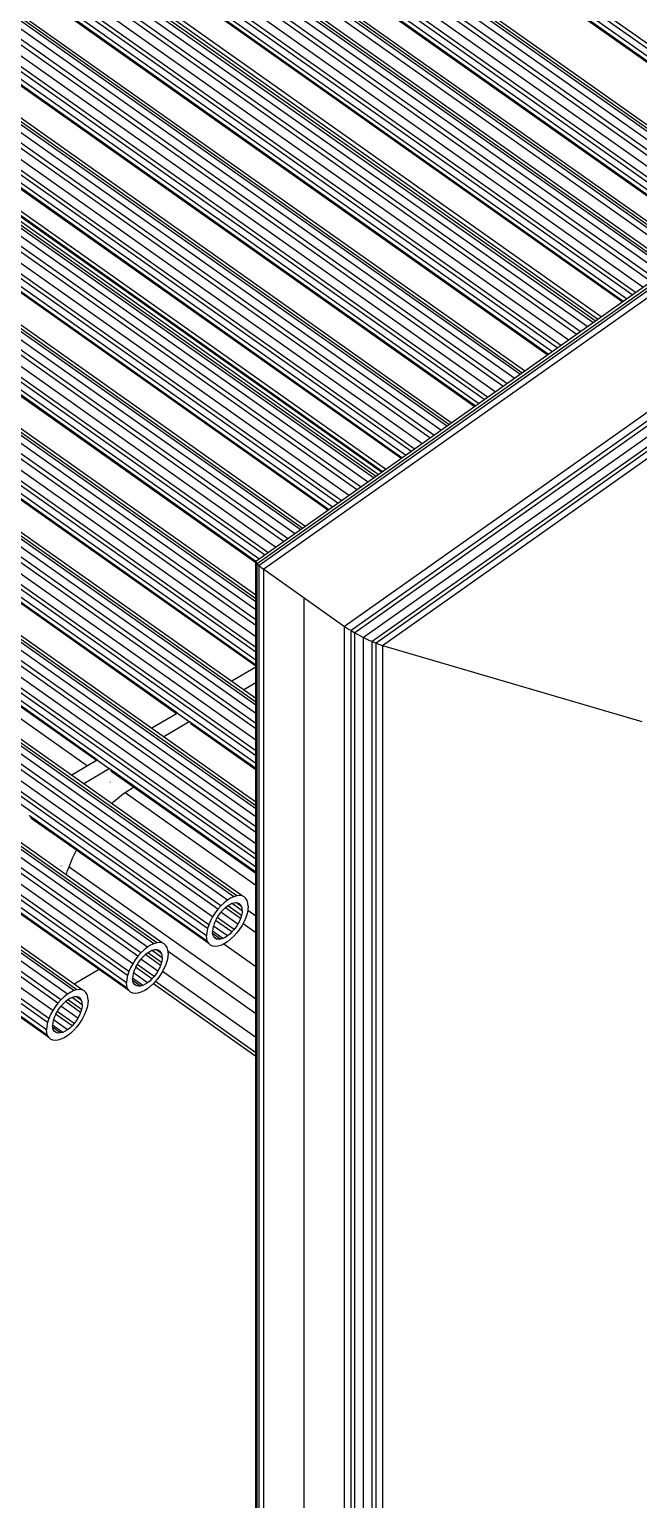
# Model space of a CAD drawing. Header units: millimetres. Extents: x 3440 to 9380, y -3644 to 556.
# Drawn here: x 8237.9 to 8384.1, y -2320.6 to -1967.9 of the extents above; entities that cross this region are included whole.
import ezdxf

# ---------------------------------------------------------------- set-up
doc = ezdxf.new("R2010")
doc.units = ezdxf.units.MM

msp = doc.modelspace()

# ---------------------------------------------------------------- linework, layer by layer
for p, q in [((8268.5, -2187.02), (7070.41, -1339.84)), ((8269.77, -2187.05), (7071.68, -1339.87)), ((8263.97, -2190.23), (7065.88, -1343.05)), ((8264.7, -2189.42), (7066.6, -1342.24)), ((8266.24, -2188.08), (7068.15, -1340.9)), ((8267.78, -2187.24), (7069.69, -1340.06)), ((8261.79, -2193.95), (7063.7, -1346.77)), ((8262.71, -2192.04), (7064.62, -1344.86)), ((8261.25, -2196.6), (7063.15, -1349.43)), ((8261.49, -2194.89), (7063.4, -1347.71)), ((8245.5, -2200.68), (7047.41, -1353.5)), ((8247.05, -2199.35), (7048.95, -1352.17)), ((8248.59, -2198.5), (7050.5, -1351.32)), ((8249.31, -2198.29), (7051.22, -1351.11)), ((8250.58, -2198.31), (7052.48, -1351.13)), ((8243.52, -2203.3), (7045.42, -1356.12)), ((8244.78, -2201.49), (7046.69, -1354.31)), ((8242.05, -2207.87), (7043.96, -1360.69)), ((8242.3, -2206.15), (7044.2, -1358.97)), ((8242.6, -2205.22), (7044.5, -1358.04)), ((8423.74, -2002.47), (8020.15, -1717.09)), ((8423.95, -2002.32), (8020.37, -1716.94)), ((8424.8, -2001.72), (8021.21, -1716.34)), ((8426.13, -2000.78), (8022.55, -1715.4)), ((8426.94, -2000.2), (8023.36, -1714.82)), ((8408.94, -2012.94), (8005.35, -1727.56)), ((8410.65, -2011.72), (8007.07, -1726.34)), ((8412.02, -2010.75), (8008.44, -1725.38)), ((8412.53, -2010.39), (8008.95, -1725.01)), ((8413.15, -2009.96), (8009.56, -1724.58)), ((8403.47, -2016.8), (7999.88, -1731.43)), ((8404.28, -2016.23), (8000.69, -1730.85)), ((8406.09, -2014.95), (8002.5, -1729.57)), ((8408, -2013.6), (8004.42, -1728.22)), ((8401.07, -2018.5), (7997.49, -1733.12)), ((8401.28, -2018.35), (7997.7, -1732.97)), ((8402.13, -2017.75), (7998.55, -1732.37)), ((8389.74, -2026.51), (7986.15, -1741.13)), ((8391.11, -2025.54), (7987.52, -1740.17)), ((8391.62, -2025.18), (7988.03, -1739.8)), ((8392.23, -2024.75), (7988.65, -1739.37)), ((8385.17, -2029.74), (7981.59, -1744.36)), ((8387.08, -2028.39), (7983.5, -1743.01)), ((8388.02, -2027.73), (7984.43, -1742.35)), ((8380.37, -2033.14), (7976.78, -1747.76)), ((8381.21, -2032.54), (7977.63, -1747.16)), ((8382.55, -2031.59), (7978.96, -1746.22)), ((8383.36, -2031.02), (7979.77, -1745.64)), ((8373.67, -2037.88), (7970.08, -1752.5)), ((8374.28, -2037.44), (7970.7, -1752.06)), ((8369.13, -2041.08), (7965.55, -1755.7)), ((8370.07, -2040.42), (7966.48, -1755.04)), ((8371.79, -2039.21), (7968.2, -1753.83)), ((8373.16, -2038.24), (7969.57, -1752.86)), ((8364.6, -2044.29), (7961.01, -1758.91)), ((8365.41, -2043.71), (7961.82, -1758.34)), ((8367.22, -2042.43), (7963.64, -1757.05)), ((8363.26, -2045.23), (7959.68, -1759.85)), ((8354.22, -2051.62), (7950.64, -1766.24)), ((8355.59, -2050.65), (7952.01, -1765.28)), ((8356.11, -2050.29), (7952.52, -1764.91)), ((8356.72, -2049.86), (7953.13, -1764.48)), ((8349.66, -2054.85), (7946.07, -1769.47)), ((8351.57, -2053.5), (7947.99, -1768.12)), ((8352.51, -2052.84), (7948.92, -1767.46)), ((8345.7, -2057.65), (7942.12, -1772.27)), ((8347.04, -2056.71), (7943.45, -1771.33)), ((8347.85, -2056.13), (7944.26, -1770.75)), ((8339.16, -2062.28), (7935.57, -1776.9)), ((8334.01, -2065.92), (7930.43, -1780.54)), ((8334.95, -2065.25), (7931.36, -1779.88)), ((8336.66, -2064.04), (7933.08, -1778.66)), ((8338.03, -2063.07), (7934.45, -1777.69)), ((8338.55, -2062.71), (7934.96, -1777.33)), ((8329.48, -2069.12), (7925.89, -1783.74)), ((8330.29, -2068.55), (7926.7, -1783.17)), ((8332.1, -2067.27), (7928.51, -1781.89)), ((8328.14, -2070.07), (7924.56, -1784.69)), ((8319.1, -2076.46), (7915.52, -1791.08)), ((8320.47, -2075.49), (7916.89, -1790.11)), ((8320.99, -2075.13), (7917.4, -1789.75)), ((8321.6, -2074.69), (7918.01, -1789.31)), ((8314.54, -2079.68), (7910.95, -1794.31)), ((8316.45, -2078.33), (7912.87, -1792.95)), ((8317.39, -2077.67), (7913.8, -1792.29)), ((8380.16, -2033.29), (8040.49, -1793.11)), ((8310.58, -2082.48), (7907, -1797.11)), ((8311.92, -2081.54), (7908.33, -1796.16)), ((8312.73, -2080.97), (7909.14, -1795.59)), ((8304.04, -2087.11), (7900.45, -1801.73)), ((8395.71, -2022.29), (8082.91, -1801.1)), ((8396.2, -2021.95), (8083.29, -1800.69)), ((8396.79, -2021.52), (8083.76, -1800.17)), ((8298.89, -2090.75), (7895.39, -1805.43)), ((8299.83, -2090.09), (7896.23, -1804.73)), ((8301.54, -2088.88), (7897.96, -1803.5)), ((8302.91, -2087.91), (7899.33, -1802.53)), ((8303.42, -2087.54), (7899.84, -1802.17)), ((8362.42, -2045.83), (8021.36, -1804.71)), ((8394.51, -2023.14), (8081.97, -1802.13)), ((8295.17, -2093.38), (7892.6, -1808.72)), ((8296.98, -2092.1), (7893.84, -1807.04)), ((8293.02, -2094.9), (7891.4, -1810.91)), ((8294.36, -2093.96), (7892.11, -1809.52)), ((8344.86, -2058.25), (8002.17, -1815.98)), ((8292.27, -2103.63), (7890.37, -1819.44)), ((8375.12, -2036.85), (8066.06, -1818.31)), ((8292.27, -2104.49), (7890.37, -1820.31)), ((8292.27, -2105.22), (7890.37, -1821.03)), ((8292.27, -2107.16), (7890.37, -1822.97)), ((8292.27, -2109.58), (7890.37, -1825.39)), ((8292.27, -2110.9), (7890.37, -1826.72)), ((8292.27, -2113.61), (7890.37, -1829.42)), ((8327.3, -2070.67), (7982.97, -1827.24)), ((8362.21, -2045.98), (8054.53, -1828.51)), ((8292.27, -2116.17), (7890.37, -1831.98)), ((8292.27, -2117.32), (7890.37, -1833.13)), ((8292.27, -2119.21), (7890.37, -1835.02)), ((8309.74, -2083.08), (7963.78, -1838.5)), ((8292.27, -2128.46), (7890.37, -1844.27)), ((8344.64, -2058.4), (8037.44, -1841.26)), ((8292.27, -2129.33), (7890.37, -1845.14)), ((8292.27, -2130.05), (7890.37, -1845.86)), ((8292.27, -2131.99), (7890.37, -1847.8)), ((8292.27, -2134.42), (7890.37, -1850.23)), ((8292.27, -2095.54), (7944.59, -1849.76)), ((8292.27, -2135.74), (7890.37, -1851.55)), ((8292.27, -2138.44), (7890.37, -1854.26)), ((8327.08, -2070.81), (8018.74, -1852.87)), ((8292.27, -2141.01), (7890.37, -1856.82)), ((8292.27, -2142.15), (7890.37, -1857.96)), ((8322.4, -2074.13), (8013.68, -1855.84)), ((8322.6, -2073.98), (8013.91, -1855.7)), ((8323.35, -2073.45), (8014.73, -1855.23)), ((8292.27, -2120.4), (7925.39, -1861.03)), ((8309.52, -2083.23), (7999.55, -1864.13)), ((8612.74, -1868.94), (8292.27, -2095.54)), ((8614.21, -1868.75), (8292.62, -2096.15)), ((8614.97, -1868.9), (8293.03, -2096.54)), ((8292.27, -2154.16), (7893.75, -1872.37)), ((8292.27, -2153.29), (7894.78, -1872.22)), ((8292.27, -2144.04), (7905.91, -1870.84)), ((8273.45, -2131.94), (7906.2, -1872.29)), ((8616.37, -1869.6), (8294.17, -2097.43)), ((8292.27, -2159.25), (7890.37, -1875.06)), ((8292.27, -2156.82), (7891.56, -1873.48)), ((8292.27, -2154.89), (7893.07, -1872.61)), ((8292.27, -2095.87), (7980.35, -1875.4)), ((8292.27, -2160.57), (7890.37, -1876.38)), ((8292.27, -2163.28), (7890.37, -1879.09)), ((8292.27, -2165.84), (7890.37, -1881.65)), ((8292.27, -2166.99), (7890.37, -1882.8)), ((8292.27, -2168.88), (7890.37, -1884.69)), ((8254.25, -2143.21), (7890.37, -1885.88)), ((8254.03, -2143.33), (7890.37, -1886.18)), ((8635.77, -1883.32), (8313.56, -2111.15)), ((8637.05, -1884.51), (8315.11, -2112.16)), ((8637.64, -1885.31), (8316.05, -2112.71)), ((7890.77, -1889.27), (8251.87, -2144.61)), ((8292.27, -2120.7), (7961.16, -1886.66)), ((8638.59, -1887.22), (8318.13, -2113.82)), ((8639.09, -1889.31), (8320.21, -2114.79)), ((8639.15, -1890.32), (8321.15, -2115.18)), ((8322.69, -2115.71), (8638.95, -1892.09)), ((8288.96, -2175.79), (7890.37, -1893.94)), ((8287.7, -2175.76), (7890.37, -1894.81)), ((8286.97, -2175.97), (7890.37, -1895.53)), ((8285.43, -2176.82), (7890.37, -1897.47)), ((8283.89, -2178.15), (7890.37, -1899.9)), ((8273.23, -2132.07), (7941.97, -1897.92)), ((8283.16, -2178.97), (7890.37, -1901.22)), ((8281.9, -2180.78), (7890.37, -1903.92)), ((8280.98, -2182.69), (7890.37, -1906.49)), ((8280.68, -2183.63), (7890.37, -1907.63)), ((8280.44, -2185.34), (7890.37, -1909.52)), ((8292.36, -2095.37), (8292.27, -2095.54)), ((8292.27, -2095.54), (8292.27, -2095.57)), ((8292.27, -2095.57), (8292.36, -2095.81)), ((8292.27, -2095.87), (8292.27, -2095.57)), ((8292.27, -2103.63), (8292.27, -2095.87)), ((8292.36, -2095.81), (8292.62, -2096.15)), ((8292.62, -2096.15), (8293.03, -2096.54)), ((8292.62, -2512.4), (8292.62, -2096.15)), ((8293.03, -2096.54), (8293.55, -2096.98)), ((8293.03, -2513.33), (8293.03, -2096.54)), ((8293.55, -2096.98), (8294.17, -2097.43)), ((8294.17, -2097.43), (8313.56, -2111.15)), ((8294.17, -2514.63), (8294.17, -2097.43)), ((8292.27, -2104.49), (8292.27, -2103.63)), ((8292.27, -2105.22), (8292.27, -2104.49)), ((8292.27, -2107.16), (8292.27, -2105.22)), ((8303.86, -2521.48), (8303.86, -2104.29)), ((8292.27, -2109.58), (8292.27, -2107.16)), ((8292.27, -2110.9), (8292.27, -2109.58)), ((8292.27, -2113.61), (8292.27, -2110.9)), ((8313.56, -2111.15), (8314.27, -2111.63)), ((8313.56, -2528.34), (8313.56, -2111.15)), ((8314.27, -2111.63), (8315.11, -2112.16)), ((8315.11, -2112.16), (8316.05, -2112.71)), ((8315.11, -2528.95), (8315.11, -2112.16)), ((8292.27, -2116.17), (8292.27, -2113.61)), ((8316.05, -2112.71), (8317.06, -2113.27)), ((8316.05, -2528.97), (8316.05, -2112.71)), ((8317.06, -2113.27), (8318.13, -2113.82)), ((8318.13, -2113.82), (8319.19, -2114.34)), ((8318.13, -2528.34), (8318.13, -2113.82)), ((8319.19, -2114.34), (8320.21, -2114.79)), ((8320.21, -2114.79), (8321.15, -2115.18)), ((8320.21, -2526.89), (8320.21, -2114.79)), ((8321.15, -2115.18), (8321.98, -2115.49)), ((8321.15, -2525.92), (8321.15, -2115.18)), ((8321.98, -2115.49), (8322.69, -2115.71)), ((8322.69, -2115.71), (8384.88, -2133.93)), ((8322.69, -2115.71), (8322.69, -2523.78)), ((8292.27, -2117.32), (8292.27, -2116.17)), ((8292.27, -2119.21), (8292.27, -2117.32)), ((8292.27, -2120.4), (8292.27, -2119.21)), ((8292.25, -2120.9), (8286.52, -2124.27)), ((8292.25, -2120.9), (8292.27, -2120.7)), ((8292.27, -2124.58), (8292.25, -2120.9)), ((8292.27, -2120.7), (8292.27, -2120.4)), ((8289.37, -2126.29), (8292.27, -2124.58)), ((8292.27, -2128.46), (8292.27, -2124.58)), ((8292.27, -2129.33), (8292.27, -2128.46)), ((8292.27, -2130.05), (8292.27, -2129.33)), ((8273.23, -2132.07), (8267.33, -2135.53)), ((8273.45, -2131.94), (8273.23, -2132.07)), ((8273.45, -2131.94), (8276.29, -2133.96)), ((8292.27, -2131.99), (8292.27, -2130.05)), ((8292.27, -2134.42), (8292.27, -2131.99)), ((8270.18, -2137.55), (8276.29, -2133.96)), ((8276.33, -2134.01), (8276.29, -2133.96)), ((8292.27, -2145.24), (8276.33, -2134.01)), ((8276.58, -2134.44), (8276.71, -2134.56)), ((8292.27, -2145.54), (8276.71, -2134.56)), ((8292.27, -2135.74), (8292.27, -2134.42)), ((8292.27, -2138.44), (8292.27, -2135.74)), ((8292.27, -2141.01), (8292.27, -2138.44)), ((8254.03, -2143.33), (8251.87, -2144.61)), ((8254.25, -2143.21), (8254.03, -2143.33)), ((8254.25, -2143.21), (8257.1, -2145.22)), ((8292.27, -2142.15), (8292.27, -2141.01)), ((8292.27, -2144.04), (8292.27, -2142.15)), ((8251.87, -2144.61), (8248.14, -2146.79)), ((8250.99, -2148.81), (8257.1, -2145.22)), ((8257.13, -2145.27), (8257.1, -2145.22)), ((8292.27, -2170.07), (8257.13, -2145.27)), ((8257.39, -2145.7), (8257.8, -2146.08)), ((8262.87, -2149.67), (8257.8, -2146.08)), ((8292.27, -2145.24), (8292.27, -2144.04)), ((8292.27, -2145.54), (8292.27, -2145.24)), ((8292.27, -2153.29), (8292.27, -2145.54)), ((8257.3, -2148.45), (8257.33, -2148.47)), ((8260.5, -2151.25), (8260.89, -2150.99)), ((8260.89, -2150.99), (8262.87, -2149.67)), ((8260.89, -2150.99), (8292.27, -2173.18)), ((8292.27, -2170.37), (8262.87, -2149.67)), ((8257.74, -2153.58), (8258.1, -2153.23)), ((8258.1, -2153.23), (8260.5, -2151.25)), ((8292.27, -2154.16), (8292.27, -2153.29)), ((8292.27, -2154.89), (8292.27, -2154.16)), ((8237.94, -2156.54), (8237.91, -2156.49)), ((8280.68, -2186.71), (8237.94, -2156.54)), ((8238.19, -2156.97), (8238.6, -2157.35)), ((8249.22, -2164.85), (8238.6, -2157.35)), ((8292.27, -2156.82), (8292.27, -2154.89)), ((8292.27, -2159.25), (8292.27, -2156.82)), ((8292.27, -2160.57), (8292.27, -2159.25)), ((8292.27, -2163.28), (8292.27, -2160.57)), ((8248.28, -2166.7), (8249.22, -2164.85)), ((8280.98, -2187.22), (8249.22, -2164.85)), ((8292.27, -2165.84), (8292.27, -2163.28)), ((8261.49, -2197.97), (8218.75, -2167.8)), ((8261.79, -2198.49), (8219.41, -2168.61)), ((8245.63, -2168.61), (8245.61, -2168.6)), ((8247.44, -2168.79), (8248.28, -2166.7)), ((8292.27, -2166.99), (8292.27, -2165.84)), ((8292.27, -2168.88), (8292.27, -2166.99)), ((8246.79, -2170.68), (8247.1, -2169.65)), ((8247.1, -2169.65), (8247.44, -2168.79)), ((8247.44, -2168.79), (8292.27, -2200.49)), ((8292.27, -2170.07), (8292.27, -2168.88)), ((8292.27, -2170.37), (8292.27, -2170.07)), ((8292.27, -2173.18), (8292.27, -2170.37)), ((8287.7, -2175.76), (8286.97, -2175.97)), ((8288.37, -2175.7), (8287.7, -2175.76)), ((8288.96, -2175.79), (8288.37, -2175.7)), ((8292.27, -2180.53), (8292.27, -2173.18)), ((8242.3, -2209.24), (8199.56, -2179.06)), ((8283.16, -2178.97), (8282.5, -2179.85)), ((8283.89, -2178.15), (8283.16, -2178.97)), ((8284.65, -2177.43), (8283.89, -2178.15)), ((8284.33, -2179.2), (8283.9, -2179.68)), ((8284.87, -2178.68), (8284.33, -2179.2)), ((8285.43, -2176.82), (8284.65, -2177.43)), ((8284.97, -2178.61), (8284.87, -2178.68)), ((8285.43, -2178.25), (8284.97, -2178.61)), ((8288.61, -2181.18), (8284.97, -2178.61)), ((8286.21, -2176.33), (8285.43, -2176.82)), ((8285.53, -2178.19), (8285.43, -2178.25)), ((8285.99, -2177.9), (8285.53, -2178.19)), ((8288.82, -2180.52), (8285.53, -2178.19)), ((8286.53, -2177.64), (8285.99, -2177.9)), ((8286.97, -2175.97), (8286.21, -2176.33)), ((8286.63, -2177.61), (8286.53, -2177.64)), ((8287.05, -2177.49), (8286.63, -2177.61)), ((8286.63, -2177.61), (8289, -2179.29)), ((8287.53, -2177.45), (8287.05, -2177.49)), ((8287.61, -2177.46), (8287.53, -2177.45)), ((8288.82, -2178.31), (8287.61, -2177.46)), ((8287.95, -2177.51), (8287.61, -2177.46)), ((8288.1, -2177.58), (8287.95, -2177.51)), ((8288.1, -2177.58), (8288.55, -2177.9)), ((8288.32, -2177.68), (8288.1, -2177.58)), ((8288.55, -2177.9), (8288.32, -2177.68)), ((8288.61, -2177.95), (8288.55, -2177.9)), ((8288.82, -2178.31), (8288.61, -2177.95)), ((8288.95, -2178.76), (8288.82, -2178.31)), ((8289, -2179.29), (8288.95, -2178.76)), ((8289, -2179.29), (8288.95, -2179.88)), ((8289.47, -2176.02), (8288.96, -2175.79)), ((8289.88, -2176.4), (8289.47, -2176.02)), ((8290.18, -2176.91), (8289.88, -2176.4)), ((8290.36, -2177.54), (8290.18, -2176.91)), ((8290.35, -2179.17), (8290.18, -2180)), ((8290.36, -2179.11), (8290.35, -2179.17)), ((8290.35, -2179.17), (8292.27, -2180.53)), ((8290.42, -2178.28), (8290.36, -2177.54)), ((8290.42, -2178.28), (8290.36, -2179.11)), ((8242.6, -2209.75), (8200.22, -2179.87)), ((8280.98, -2182.69), (8280.68, -2183.63)), ((8281.39, -2181.73), (8280.98, -2182.69)), ((8281.9, -2180.78), (8281.39, -2181.73)), ((8282.5, -2179.85), (8281.9, -2180.78)), ((8282.25, -2182.44), (8282.07, -2183)), ((8282.55, -2181.76), (8282.25, -2182.44)), ((8282.6, -2181.65), (8282.55, -2181.76)), ((8282.91, -2181.07), (8282.6, -2181.65)), ((8286.53, -2184.42), (8282.6, -2181.65)), ((8282.98, -2180.97), (8282.91, -2181.07)), ((8283.34, -2180.41), (8282.98, -2180.97)), ((8287.05, -2183.84), (8282.98, -2180.97)), ((8283.81, -2179.78), (8283.34, -2180.41)), ((8283.9, -2179.68), (8283.81, -2179.78)), ((8287.95, -2182.55), (8283.9, -2179.68)), ((8287.95, -2182.55), (8287.53, -2183.21)), ((8288.32, -2181.87), (8287.95, -2182.55)), ((8288.61, -2181.18), (8288.32, -2181.87)), ((8288.82, -2180.52), (8288.61, -2181.18)), ((8288.95, -2179.88), (8288.82, -2180.52)), ((8289.21, -2182.37), (8288.96, -2182.85)), ((8289.47, -2181.89), (8289.21, -2182.37)), ((8289.21, -2182.37), (8292.27, -2184.53)), ((8289.88, -2180.93), (8289.47, -2181.89)), ((8290.18, -2180), (8289.88, -2180.93)), ((8292.27, -2184.53), (8292.27, -2180.53)), ((8280.5, -2184.52), (8280.44, -2185.34)), ((8280.5, -2186.08), (8280.44, -2185.34)), ((8280.68, -2183.63), (8280.5, -2184.52)), ((8280.68, -2186.71), (8280.5, -2186.08)), ((8281.91, -2183.74), (8281.87, -2184.24)), ((8284.33, -2185.98), (8281.87, -2184.24)), ((8281.87, -2184.24), (8281.87, -2184.33)), ((8281.9, -2184.78), (8281.87, -2184.33)), ((8283.81, -2186.13), (8281.9, -2184.78)), ((8281.91, -2184.86), (8281.9, -2184.78)), ((8282.04, -2183.11), (8281.91, -2183.74)), ((8282.04, -2185.31), (8281.91, -2184.86)), ((8282.07, -2183), (8282.04, -2183.11)), ((8282.22, -2185.62), (8282.04, -2185.31)), ((8285.43, -2185.38), (8282.07, -2183)), ((8282.22, -2185.62), (8282.93, -2186.12)), ((8282.25, -2185.68), (8282.22, -2185.62)), ((8282.55, -2185.95), (8282.25, -2185.68)), ((8282.93, -2186.12), (8282.55, -2185.95)), ((8283.34, -2186.18), (8282.93, -2186.12)), ((8283.81, -2186.13), (8283.34, -2186.18)), ((8284.33, -2185.98), (8283.81, -2186.13)), ((8284.87, -2185.73), (8284.33, -2185.98)), ((8285.43, -2185.38), (8284.87, -2185.73)), ((8285.99, -2184.94), (8285.43, -2185.38)), ((8286.21, -2186.19), (8285.43, -2186.8)), ((8286.53, -2184.42), (8285.99, -2184.94)), ((8286.97, -2185.47), (8286.21, -2186.19)), ((8287.05, -2183.84), (8286.53, -2184.42)), ((8287.7, -2184.66), (8286.97, -2185.47)), ((8287.53, -2183.21), (8287.05, -2183.84)), ((8288.37, -2183.78), (8287.7, -2184.66)), ((8288.96, -2182.85), (8288.37, -2183.78)), ((8292.27, -2192.73), (8292.27, -2184.53)), ((8264.7, -2189.42), (8263.97, -2190.23)), ((8265.46, -2188.7), (8264.7, -2189.42)), ((8266.24, -2188.08), (8265.46, -2188.7)), ((8265.77, -2189.87), (8265.68, -2189.95)), ((8266.24, -2189.51), (8265.77, -2189.87)), ((8269.42, -2192.45), (8265.77, -2189.87)), ((8267.02, -2187.59), (8266.24, -2188.08)), ((8266.33, -2189.45), (8266.24, -2189.51)), ((8266.8, -2189.16), (8266.33, -2189.45)), ((8269.63, -2191.78), (8266.33, -2189.45)), ((8267.34, -2188.9), (8266.8, -2189.16)), ((8267.78, -2187.24), (8267.02, -2187.59)), ((8267.43, -2188.88), (8267.34, -2188.9)), ((8267.86, -2188.75), (8267.43, -2188.88)), ((8267.43, -2188.88), (8269.8, -2190.55)), ((8268.5, -2187.02), (8267.78, -2187.24)), ((8268.33, -2188.71), (8267.86, -2188.75)), ((8268.42, -2188.72), (8268.33, -2188.71)), ((8269.63, -2189.58), (8268.42, -2188.72)), ((8268.76, -2188.77), (8268.42, -2188.72)), ((8269.17, -2186.96), (8268.5, -2187.02)), ((8268.86, -2188.82), (8268.76, -2188.77)), ((8269.42, -2189.21), (8268.86, -2188.82)), ((8269.12, -2188.94), (8268.86, -2188.82)), ((8269.42, -2189.21), (8269.12, -2188.94)), ((8269.77, -2187.05), (8269.17, -2186.96)), ((8269.63, -2189.58), (8269.42, -2189.21)), ((8269.76, -2190.03), (8269.63, -2189.58)), ((8270.28, -2187.28), (8269.77, -2187.05)), ((8270.69, -2187.66), (8270.28, -2187.28)), ((8270.99, -2188.18), (8270.69, -2187.66)), ((8271.17, -2188.81), (8270.99, -2188.18)), ((8271.19, -2189.05), (8271.17, -2188.81)), ((8271.23, -2189.55), (8271.17, -2190.37)), ((8271.19, -2189.05), (8292.27, -2203.96)), ((8271.23, -2189.55), (8271.19, -2189.05)), ((8280.98, -2187.22), (8280.68, -2186.71)), ((8281.39, -2187.6), (8280.98, -2187.22)), ((8281.9, -2187.84), (8281.39, -2187.6)), ((8282.5, -2187.93), (8281.9, -2187.84)), ((8283.16, -2187.86), (8282.5, -2187.93)), ((8283.89, -2187.65), (8283.16, -2187.86)), ((8284.62, -2187.31), (8283.89, -2187.65)), ((8284.65, -2187.29), (8284.62, -2187.31)), ((8284.62, -2187.31), (8292.27, -2192.73)), ((8285.43, -2186.8), (8284.65, -2187.29)), ((8262.2, -2193), (8261.79, -2193.95)), ((8262.71, -2192.04), (8262.2, -2193)), ((8263.3, -2191.11), (8262.71, -2192.04)), ((8263.35, -2193.02), (8263.06, -2193.7)), ((8263.97, -2190.23), (8263.3, -2191.11)), ((8263.41, -2192.91), (8263.35, -2193.02)), ((8263.72, -2192.34), (8263.41, -2192.91)), ((8267.34, -2195.69), (8263.41, -2192.91)), ((8263.79, -2192.23), (8263.72, -2192.34)), ((8264.14, -2191.67), (8263.79, -2192.23)), ((8267.86, -2195.11), (8263.79, -2192.23)), ((8264.62, -2191.04), (8264.14, -2191.67)), ((8264.7, -2190.95), (8264.62, -2191.04)), ((8265.14, -2190.46), (8264.7, -2190.95)), ((8268.76, -2193.81), (8264.7, -2190.95)), ((8265.68, -2189.95), (8265.14, -2190.46)), ((8269.12, -2193.13), (8268.76, -2193.81)), ((8269.42, -2192.45), (8269.12, -2193.13)), ((8269.63, -2191.78), (8269.42, -2192.45)), ((8269.76, -2191.14), (8269.63, -2191.78)), ((8269.8, -2190.55), (8269.76, -2190.03)), ((8269.8, -2190.55), (8269.76, -2191.14)), ((8270.28, -2193.15), (8269.9, -2193.86)), ((8270.69, -2192.2), (8270.28, -2193.15)), ((8270.99, -2191.26), (8270.69, -2192.2)), ((8271.17, -2190.37), (8270.99, -2191.26)), ((8292.27, -2200.49), (8292.27, -2192.73)), ((8248.69, -2196.85), (8254.52, -2193.43)), ((8261.31, -2195.78), (8261.25, -2196.6)), ((8261.31, -2197.34), (8261.25, -2196.6)), ((8261.49, -2194.89), (8261.31, -2195.78)), ((8261.79, -2193.95), (8261.49, -2194.89)), ((8262.68, -2195.51), (8262.67, -2195.6)), ((8262.71, -2196.05), (8262.67, -2195.6)), ((8262.72, -2195.01), (8262.68, -2195.51)), ((8265.14, -2197.25), (8262.68, -2195.51)), ((8264.62, -2197.4), (8262.71, -2196.05)), ((8262.72, -2196.12), (8262.71, -2196.05)), ((8262.85, -2194.37), (8262.72, -2195.01)), ((8262.85, -2196.57), (8262.72, -2196.12)), ((8262.88, -2194.27), (8262.85, -2194.37)), ((8263.06, -2196.94), (8262.85, -2196.57)), ((8263.06, -2193.7), (8262.88, -2194.27)), ((8266.24, -2196.64), (8262.88, -2194.27)), ((8266.24, -2196.64), (8265.68, -2196.99)), ((8266.8, -2196.2), (8266.24, -2196.64)), ((8267.34, -2195.69), (8266.8, -2196.2)), ((8267.68, -2196.82), (8267.02, -2197.45)), ((8267.86, -2195.11), (8267.34, -2195.69)), ((8267.78, -2196.73), (8267.68, -2196.82)), ((8267.68, -2196.82), (8292.27, -2214.21)), ((8268.19, -2196.27), (8267.78, -2196.73)), ((8268.33, -2194.48), (8267.86, -2195.11)), ((8268.5, -2195.92), (8268.19, -2196.27)), ((8268.19, -2196.27), (8292.27, -2213.31)), ((8268.76, -2193.81), (8268.33, -2194.48)), ((8269.17, -2195.04), (8268.5, -2195.92)), ((8269.77, -2194.11), (8269.17, -2195.04)), ((8269.9, -2193.86), (8269.77, -2194.11)), ((8269.9, -2193.86), (8292.27, -2209.68)), ((8246.26, -2199.96), (8245.5, -2200.68)), ((8247.05, -2199.35), (8246.26, -2199.96)), ((8247.83, -2198.86), (8247.05, -2199.35)), ((8247.6, -2200.42), (8247.14, -2200.71)), ((8248.15, -2200.17), (8247.6, -2200.42)), ((8248.59, -2198.5), (8247.83, -2198.86)), ((8248.24, -2200.14), (8248.15, -2200.17)), ((8248.66, -2200.02), (8248.24, -2200.14)), ((8248.24, -2200.14), (8250.61, -2201.82)), ((8249.31, -2198.29), (8248.59, -2198.5)), ((8249.14, -2199.97), (8248.66, -2200.02)), ((8249.23, -2199.98), (8249.14, -2199.97)), ((8250.44, -2200.84), (8249.23, -2199.98)), ((8249.57, -2200.03), (8249.23, -2199.98)), ((8249.98, -2198.22), (8249.31, -2198.29)), ((8249.67, -2200.08), (8249.57, -2200.03)), ((8250.22, -2200.47), (8249.67, -2200.08)), ((8249.93, -2200.2), (8249.67, -2200.08)), ((8250.22, -2200.47), (8249.93, -2200.2)), ((8250.58, -2198.31), (8249.98, -2198.22)), ((8251.08, -2198.55), (8250.58, -2198.31)), ((8251.49, -2198.93), (8251.08, -2198.55)), ((8251.79, -2199.44), (8251.49, -2198.93)), ((8251.98, -2200.07), (8251.79, -2199.44)), ((8252.04, -2200.81), (8251.98, -2200.07)), ((8261.49, -2197.97), (8261.31, -2197.34)), ((8261.79, -2198.49), (8261.49, -2197.97)), ((8262.2, -2198.86), (8261.79, -2198.49)), ((8262.71, -2199.1), (8262.2, -2198.86)), ((8263.3, -2199.19), (8262.71, -2199.1)), ((8263.35, -2197.21), (8263.06, -2196.94)), ((8263.72, -2197.38), (8263.06, -2196.94)), ((8263.97, -2199.13), (8263.3, -2199.19)), ((8263.72, -2197.38), (8263.35, -2197.21)), ((8264.14, -2197.44), (8263.72, -2197.38)), ((8264.7, -2198.91), (8263.97, -2199.13)), ((8264.62, -2197.4), (8264.14, -2197.44)), ((8265.14, -2197.25), (8264.62, -2197.4)), ((8265.46, -2198.56), (8264.7, -2198.91)), ((8265.68, -2196.99), (8265.14, -2197.25)), ((8266.24, -2198.07), (8265.46, -2198.56)), ((8267.02, -2197.45), (8266.24, -2198.07)), ((8243.52, -2203.3), (8243.01, -2204.26)), ((8244.11, -2202.37), (8243.52, -2203.3)), ((8244.78, -2201.49), (8244.11, -2202.37)), ((8244.52, -2203.6), (8244.22, -2204.17)), ((8244.59, -2203.49), (8244.52, -2203.6)), ((8244.95, -2202.94), (8244.59, -2203.49)), ((8248.66, -2206.37), (8244.59, -2203.49)), ((8245.5, -2200.68), (8244.78, -2201.49)), ((8245.43, -2202.31), (8244.95, -2202.94)), ((8245.51, -2202.21), (8245.43, -2202.31)), ((8245.94, -2201.73), (8245.51, -2202.21)), ((8249.57, -2205.08), (8245.51, -2202.21)), ((8246.49, -2201.21), (8245.94, -2201.73)), ((8246.58, -2201.14), (8246.49, -2201.21)), ((8247.05, -2200.77), (8246.58, -2201.14)), ((8250.22, -2203.71), (8246.58, -2201.14)), ((8247.14, -2200.71), (8247.05, -2200.77)), ((8250.44, -2203.04), (8247.14, -2200.71)), ((8250.22, -2203.71), (8249.93, -2204.39)), ((8250.44, -2200.84), (8250.22, -2200.47)), ((8250.44, -2203.04), (8250.22, -2203.71)), ((8250.57, -2201.29), (8250.44, -2200.84)), ((8250.57, -2202.41), (8250.44, -2203.04)), ((8250.61, -2201.82), (8250.57, -2201.29)), ((8250.61, -2201.82), (8250.57, -2202.41)), ((8251.49, -2203.46), (8251.08, -2204.42)), ((8251.79, -2202.52), (8251.49, -2203.46)), ((8251.98, -2201.63), (8251.79, -2202.52)), ((8252.04, -2200.81), (8251.98, -2201.63)), ((8292.27, -2203.96), (8292.27, -2200.49)), ((8292.27, -2209.68), (8292.27, -2203.96)), ((8242.11, -2207.04), (8242.05, -2207.87)), ((8242.3, -2206.15), (8242.11, -2207.04)), ((8242.6, -2205.22), (8242.3, -2206.15)), ((8243.01, -2204.26), (8242.6, -2205.22)), ((8243.49, -2206.77), (8243.48, -2206.86)), ((8243.52, -2207.31), (8243.48, -2206.86)), ((8243.52, -2206.27), (8243.49, -2206.77)), ((8245.94, -2208.51), (8243.49, -2206.77)), ((8243.65, -2205.63), (8243.52, -2206.27)), ((8245.43, -2208.66), (8243.52, -2207.31)), ((8243.52, -2207.39), (8243.52, -2207.31)), ((8243.65, -2207.84), (8243.52, -2207.39)), ((8243.69, -2205.53), (8243.65, -2205.63)), ((8243.87, -2204.97), (8243.69, -2205.53)), ((8247.05, -2207.9), (8243.69, -2205.53)), ((8244.16, -2204.28), (8243.87, -2204.97)), ((8244.22, -2204.17), (8244.16, -2204.28)), ((8248.15, -2206.95), (8244.22, -2204.17)), ((8247.6, -2207.47), (8247.05, -2207.9)), ((8248.15, -2206.95), (8247.6, -2207.47)), ((8248.66, -2206.37), (8248.15, -2206.95)), ((8249.31, -2207.18), (8248.59, -2207.99)), ((8249.14, -2205.74), (8248.66, -2206.37)), ((8249.57, -2205.08), (8249.14, -2205.74)), ((8249.98, -2206.3), (8249.31, -2207.18)), ((8249.93, -2204.39), (8249.57, -2205.08)), ((8250.58, -2205.37), (8249.98, -2206.3)), ((8251.08, -2204.42), (8250.58, -2205.37)), ((8242.11, -2208.61), (8242.05, -2207.87)), ((8242.3, -2209.24), (8242.11, -2208.61)), ((8242.6, -2209.75), (8242.3, -2209.24)), ((8243.01, -2210.13), (8242.6, -2209.75)), ((8243.52, -2210.36), (8243.01, -2210.13)), ((8244.11, -2210.45), (8243.52, -2210.36)), ((8243.87, -2208.2), (8243.65, -2207.84)), ((8244.16, -2208.47), (8243.87, -2208.2)), ((8244.52, -2208.64), (8243.87, -2208.2)), ((8244.78, -2210.39), (8244.11, -2210.45)), ((8244.52, -2208.64), (8244.16, -2208.47)), ((8244.95, -2208.7), (8244.52, -2208.64)), ((8245.5, -2210.18), (8244.78, -2210.39)), ((8245.43, -2208.66), (8244.95, -2208.7)), ((8245.94, -2208.51), (8245.43, -2208.66)), ((8246.26, -2209.82), (8245.5, -2210.18)), ((8246.49, -2208.25), (8245.94, -2208.51)), ((8247.05, -2209.33), (8246.26, -2209.82)), ((8247.05, -2207.9), (8246.49, -2208.25)), ((8247.83, -2208.72), (8247.05, -2209.33)), ((8248.59, -2207.99), (8247.83, -2208.72)), ((8292.27, -2213.31), (8292.27, -2209.68)), ((8292.27, -2214.21), (8292.27, -2213.31)), ((8292.27, -2510.06), (8292.27, -2214.21))]:
    msp.add_line(p, q)

doc.saveas('drawing.dxf')
